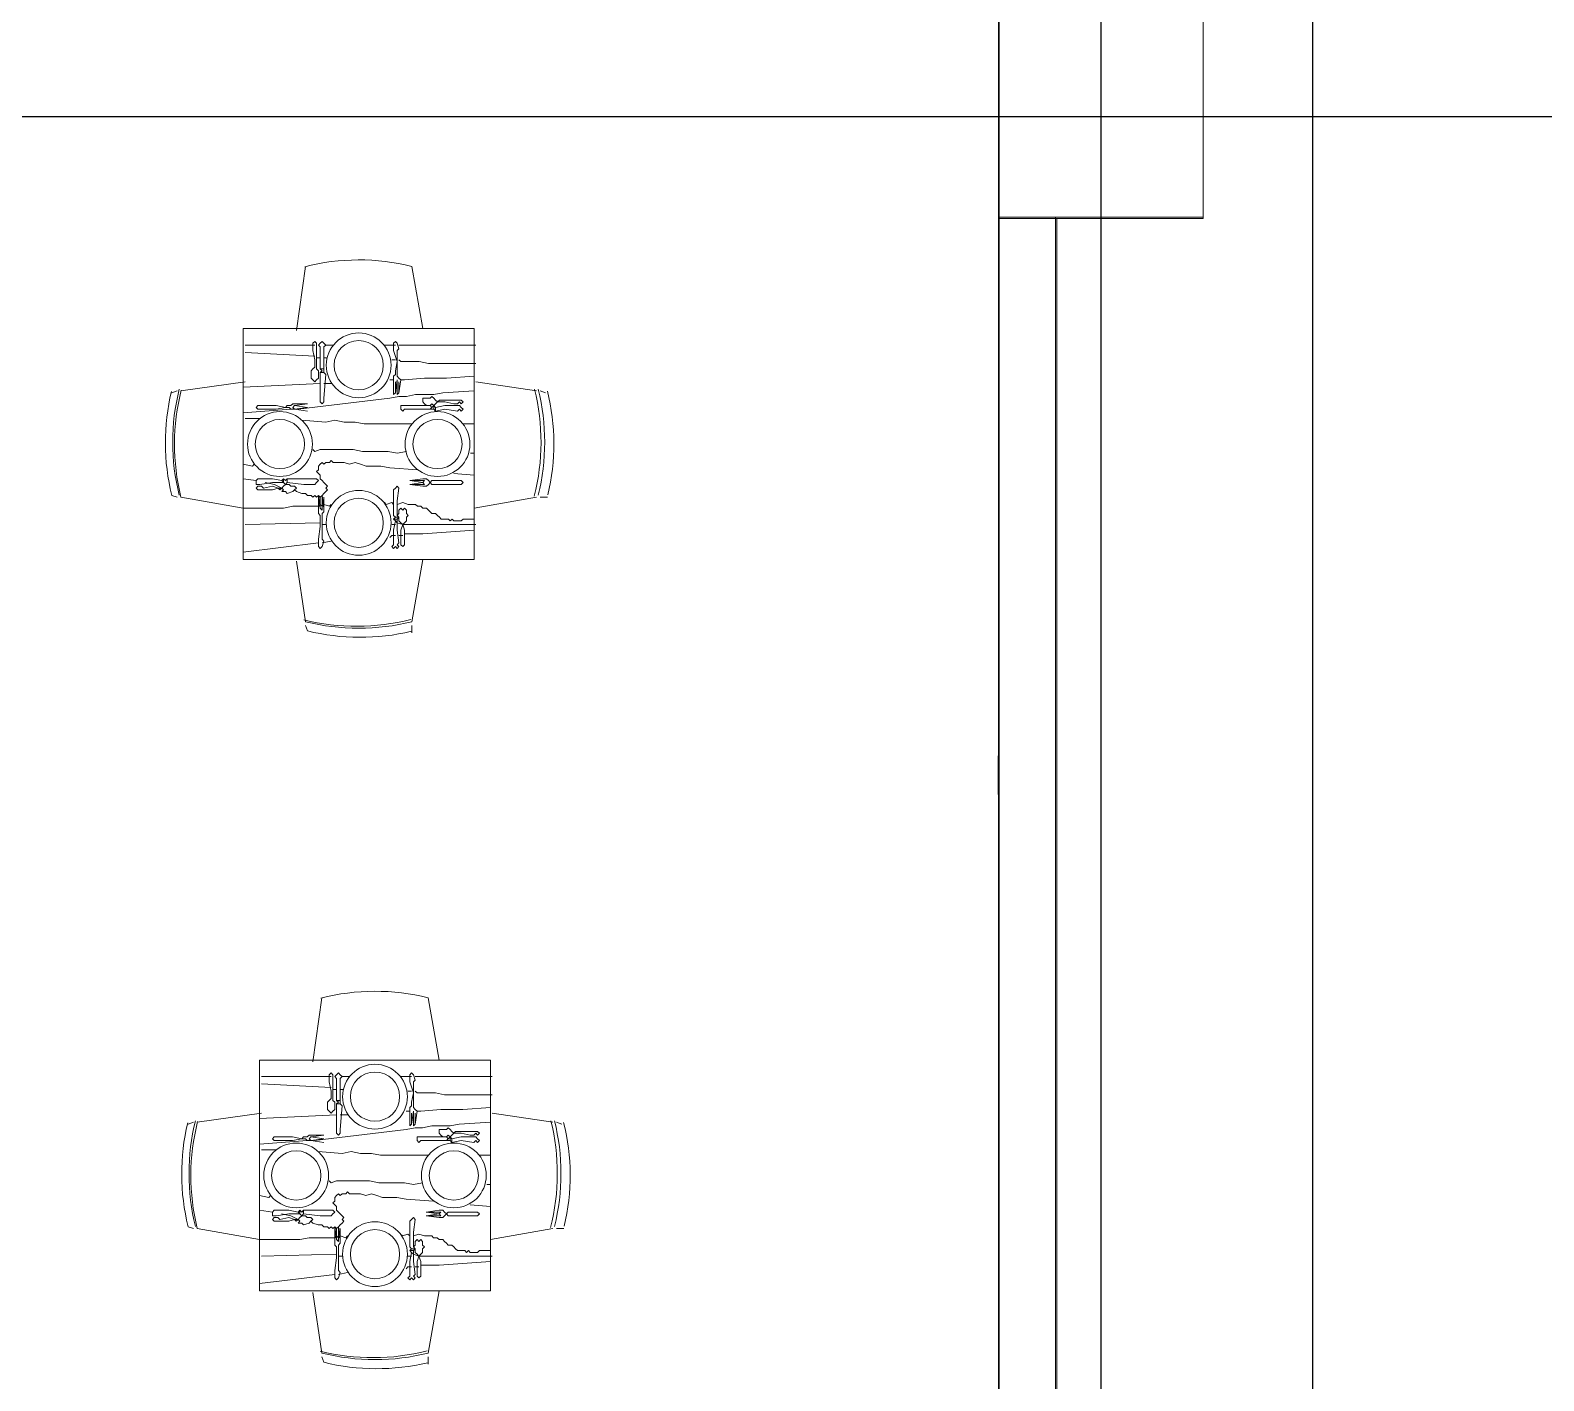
# Model space of a CAD drawing. Header units: metres. Extents: x -18745 to 220762, y -1579758 to -1356048.
# Drawn here: x 105029 to 108964, y -1385426 to -1381913 of the extents above; entities that cross this region are included whole.
import ezdxf

# ---------------------------------------------------------------- set-up
doc = ezdxf.new("R2010")
doc.units = ezdxf.units.M
doc.layers.get('0').update_dxf_attribs({"lineweight": 0})
for name, color, linetype in [('A-100 - Copy$0$axes', 8, 'Continuous'), ('A-100 - Copy$0$PDF2_Geometry', 8, 'Continuous'), ('A-100 - Copy$0$PDF_Geometry', 8, 'Continuous')]:
    doc.layers.add(name, color=color, linetype=linetype)
doc.layers.add('A-100 - Copy$0$Structure', color=8, linetype='Continuous', lineweight=9)
doc.layers.add('A-100 - Copy$0$Walls', color=8, linetype='Continuous', lineweight=0)

# ---------------------------------------------------------------- blocks, each defined once
blk = doc.blocks.new('A-100 - Copy$0$A$C02230961')
at = {"layer": 'A-100 - Copy$0$PDF2_Geometry', "lineweight": 5, "elevation": -2.4}
for points in [[(5127, -15836.1, -0.124036), (5405.6, -15835.2), (5434.2, -15997.2)], [(4780.4, -16160.4, 0.120122), (4781.5, -16430.8), (4795.8, -16435.5)], [(4806.2, -16156.9, 0.124036), (4805.3, -16435.5), (4967.3, -16464.1), (4986.3, -16464.1), (5014.9, -16464.1), (5043.5, -16464.1), (5072.1, -16464.1), (5095.9, -16459.3), (5124.5, -16459.3), (5143.5, -16459.3), (5162.6, -16459.3), (5167.4, -16454.6), (5172.1, -16459.3), (5176.9, -16454.6), (5191.2, -16459.3), (5196, -16454.6)], [(5434.2, -16597.5), (5405.6, -16759.5, -0.122576), (5129.3, -16759.5), (5105.4, -16602.3)], [(5404.4, -16784.4, -0.120122), (5134, -16783.3), (5129.3, -16769)], [(5169.4, -17738.5, -0.124036), (5448, -17737.6), (5476.6, -17899.5)], [(4822.8, -18062.7, 0.120122), (4823.9, -18333.1), (4838.1, -18337.9)], [(4848.6, -18059.3, 0.124036), (4847.7, -18337.9), (5009.7, -18366.5), (5028.7, -18366.5), (5057.3, -18366.5), (5085.9, -18366.5), (5114.5, -18366.5), (5138.3, -18361.7), (5166.9, -18361.7), (5185.9, -18361.7), (5205, -18361.7), (5209.8, -18356.9), (5214.5, -18361.7), (5219.3, -18356.9), (5233.6, -18361.7), (5238.4, -18356.9)], [(5476.6, -18499.9), (5448, -18661.8, -0.122576), (5171.7, -18661.8), (5147.8, -18504.6)], [(5446.8, -18686.8, -0.120122), (5176.4, -18685.7), (5171.7, -18671.4)]]:
    blk.add_lwpolyline(points, format="xyb", dxfattribs=at)
for points in [[(5105.4, -16002), (5129.3, -15835.2)], [(5153.1, -16040.1), (4972, -16040.1)], [(5153.1, -16030.6), (5153.1, -16030.6)], [(5153.1, -16030.6), (5153.1, -16030.6)], [(5157.8, -16035.3), (5157.8, -16035.3)], [(5167.4, -16111.5), (5167.4, -16149.7), (5167.4, -16187.8), (5172.1, -16192.5), (5176.9, -16187.8), (5176.9, -16178.2), (5181.7, -16116.3), (5176.9, -16111.5), (5167.4, -16111.5), (5172.1, -16106.8), (5167.4, -16102), (5167.4, -16073.4), (5167.4, -16044.8), (5162.6, -16040.1), (5167.4, -16035.3), (5172.1, -16030.6), (5176.9, -16035.3), (5181.7, -16040.1), (5176.9, -16044.8), (5176.9, -16073.4), (5176.9, -16102), (5176.9, -16111.5)], [(5162.6, -16040.1), (5162.6, -16040.1)], [(5167.4, -16035.3), (5167.4, -16035.3)], [(5176.9, -16035.3), (5176.9, -16035.3)], [(5176.9, -16035.3), (5176.9, -16035.3)], [(5200.7, -16040.1), (5181.7, -16040.1)], [(5362.7, -16040.1), (5334.1, -16040.1)], [(5362.7, -16030.6), (5362.7, -16030.6)], [(5367.5, -16035.3), (5362.7, -16030.6)], [(5367.5, -16035.3), (5367.5, -16035.3)], [(5367.5, -16035.3), (5367.5, -16035.3)], [(5572.3, -16040.1), (5372.2, -16040.1)], [(5153.1, -16068.7), (4972, -16059.1)], [(5167.4, -16073.4), (5157.8, -16073.4)], [(5157.8, -16092.5), (5157.8, -16092.5)], [(5186.4, -16073.4), (5176.9, -16073.4)], [(5362.7, -16078.2), (5353.2, -16078.2)], [(5572.3, -16087.7), (5448.5, -16087.7), (5424.6, -16083), (5396.1, -16083), (5377, -16083), (5372.2, -16078.2)], [(5148.3, -16102), (5148.3, -16102)], [(5148.3, -16130.6), (5148.3, -16130.6)], [(5153.1, -16097.3), (5153.1, -16097.3)], [(5153.1, -16097.3), (5153.1, -16097.3)], [(5157.8, -16102), (5157.8, -16102)], [(5157.8, -16102), (5157.8, -16102)], [(5157.8, -16130.6), (5157.8, -16130.6)], [(5162.6, -16106.8), (5162.6, -16106.8)], [(5176.9, -16102), (5167.4, -16102), (5176.9, -16102)], [(5167.4, -16102), (5167.4, -16102)], [(5167.4, -16111.5), (5167.4, -16111.5)], [(5176.9, -16102), (5176.9, -16102)], [(5176.9, -16111.5), (5176.9, -16111.5)], [(5357.9, -16130.6), (5348.4, -16130.6)], [(5357.9, -16121.1), (5357.9, -16121.1)], [(5362.7, -16116.3), (5362.7, -16116.3)], [(5367.5, -16111.5), (5367.5, -16111.5)], [(5367.5, -16130.6), (5367.5, -16130.6)], [(5367.5, -16130.6), (5367.5, -16130.6)], [(5372.2, -16125.8), (5372.2, -16125.8)], [(5567.6, -16121.1), (5496.1, -16125.8), (5438.9, -16125.8), (5386.5, -16130.6), (5377, -16130.6)], [(4795.8, -16159.2), (4781.5, -16164)], [(4972, -16135.4), (4805.3, -16159.2)], [(5167.4, -16140.1), (4967.3, -16149.7)], [(5567.6, -16159.2), (5486.6, -16164), (5462.8, -16168.7), (5434.2, -16168.7), (5415.1, -16168.7), (5391.3, -16173.5), (5372.2, -16173.5), (5348.4, -16178.2), (5110.2, -16206.8)], [(5196, -16140.1), (5176.9, -16140.1)], [(5362.7, -16135.4), (5362.7, -16135.4)], [(5362.7, -16164), (5362.7, -16164)], [(5372.2, -16135.4), (5372.2, -16135.4)], [(5372.2, -16164), (5372.2, -16164)], [(5729.6, -16159.2), (5572.3, -16135.4)], [(5753.4, -16164), (5739.1, -16159.2)], [(5091.1, -16206.8), (4967.3, -16216.4)], [(5000.6, -16202.1), (5000.6, -16202.1)], [(5000.6, -16202.1), (5000.6, -16202.1)], [(5000.6, -16202.1), (5000.6, -16202.1)], [(5005.4, -16197.3), (5005.4, -16197.3)], [(5086.4, -16202.1), (5086.4, -16202.1)], [(5091.1, -16197.3), (5091.1, -16197.3)], [(5091.1, -16206.8), (5091.1, -16206.8)], [(5100.7, -16197.3), (5100.7, -16197.3)], [(5100.7, -16206.8), (5100.7, -16206.8)], [(5134, -16192.5), (5134, -16192.5)], [(5134, -16202.1), (5134, -16202.1)], [(5134, -16202.1), (5134, -16202.1)], [(5134, -16211.6), (5134, -16211.6)], [(5167.4, -16187.8), (5167.4, -16187.8)], [(5176.9, -16187.8), (5176.9, -16187.8)], [(5458, -16202.1), (5453.2, -16197.3), (5415.1, -16197.3), (5377, -16197.3), (5377, -16206.8), (5381.8, -16211.6), (5386.5, -16206.8), (5453.2, -16206.8)], [(5377, -16197.3), (5377, -16197.3)], [(5377, -16206.8), (5377, -16206.8)], [(5434.2, -16178.2), (5434.2, -16178.2)], [(5434.2, -16187.8), (5434.2, -16187.8)], [(5453.2, -16206.8), (5453.2, -16206.8)], [(5462.8, -16206.8), (5467.5, -16211.6), (5491.3, -16206.8), (5524.7, -16211.6), (5529.5, -16206.8), (5534.2, -16211.6), (5539, -16206.8), (5534.2, -16202.1), (5529.5, -16197.3), (5491.3, -16197.3), (5467.5, -16202.1), (5462.8, -16197.3)], [(5462.8, -16197.3), (5462.8, -16197.3)], [(5462.8, -16206.8), (5462.8, -16206.8)], [(5467.5, -16183), (5467.5, -16183)], [(5467.5, -16183), (5467.5, -16183)], [(5467.5, -16192.5), (5467.5, -16192.5)], [(5467.5, -16211.6), (5467.5, -16202.1)], [(5472.3, -16187.8), (5472.3, -16187.8)], [(5529.5, -16197.3), (5529.5, -16197.3)], [(5529.5, -16197.3), (5529.5, -16197.3)], [(5534.2, -16183), (5534.2, -16183)], [(5534.2, -16183), (5534.2, -16183)], [(5534.2, -16202.1), (5534.2, -16202.1)], [(5534.2, -16211.6), (5534.2, -16211.6)], [(5010.1, -16230.7), (4972, -16230.7)], [(5405.6, -16244.9), (5377, -16244.9), (5338.9, -16244.9), (5310.3, -16244.9), (5281.7, -16244.9), (5257.9, -16240.2), (5229.3, -16240.2), (5205.5, -16235.4), (5181.7, -16240.2), (5119.7, -16235.4)], [(5567.6, -16244.9), (5539, -16244.9)], [(5391.3, -16316.4), (5367.5, -16321.2), (5343.7, -16316.4), (5324.6, -16316.4), (5296, -16316.4), (5277, -16316.4), (5253.1, -16311.6), (5234.1, -16311.6), (5215, -16311.6), (5196, -16311.6), (5186.4, -16311.6), (5167.4, -16311.6), (5153.1, -16316.4), (5148.3, -16311.6)], [(5567.6, -16321.2), (5558, -16321.2)], [(4995.9, -16349.8), (4991.1, -16354.5), (4967.3, -16349.8)], [(5419.9, -16364.1), (5348.4, -16359.3), (5324.6, -16354.5), (5305.5, -16354.5), (5286.5, -16354.5), (5272.2, -16349.8), (5257.9, -16345), (5243.6, -16349.8), (5229.3, -16345), (5219.8, -16345), (5210.3, -16345), (5200.7, -16345), (5196, -16340.2), (5191.2, -16345), (5181.7, -16345), (5176.9, -16349.8), (5172.1, -16345), (5167.4, -16349.8), (5162.6, -16354.5), (5162.6, -16364.1), (5157.8, -16368.8), (5162.6, -16373.6), (5167.4, -16378.4), (5167.4, -16387.9), (5172.1, -16392.6), (5176.9, -16397.4), (5181.7, -16402.2), (5186.4, -16406.9), (5181.7, -16411.7), (5186.4, -16416.5), (5181.7, -16421.2), (5176.9, -16426), (5172.1, -16430.8), (5167.4, -16435.5), (5162.6, -16430.8), (5157.8, -16435.5), (5153.1, -16430.8), (5148.3, -16435.5), (5143.5, -16430.8), (5134, -16430.8), (5129.3, -16426), (5119.7, -16426), (5105.4, -16421.2), (5100.7, -16416.5)], [(5000.6, -16392.6), (4967.3, -16387.9)], [(5000.6, -16402.2), (5000.6, -16402.2)], [(5000.6, -16402.2), (5000.6, -16402.2)], [(5005.4, -16387.9), (5005.4, -16387.9)], [(5005.4, -16387.9), (5005.4, -16387.9)], [(5010.1, -16402.2), (5010.1, -16402.2)], [(5067.3, -16411.7), (5048.3, -16402.2), (5024.4, -16397.4)], [(5067.3, -16392.6), (5072.1, -16397.4), (5072.1, -16387.9)], [(5072.1, -16397.4), (5072.1, -16397.4)], [(5072.1, -16406.9), (5072.1, -16406.9)], [(5081.6, -16397.4), (5124.5, -16402.2), (5153.1, -16402.2), (5157.8, -16397.4), (5162.6, -16392.6), (5157.8, -16387.9), (5148.3, -16387.9), (5081.6, -16387.9)], [(5081.6, -16387.9), (5081.6, -16387.9)], [(5081.6, -16397.4), (5081.6, -16397.4)], [(5100.7, -16406.9), (5100.7, -16406.9)], [(5157.8, -16397.4), (5157.8, -16397.4)], [(5372.2, -16487.9), (5367.5, -16483.2), (5372.2, -16478.4), (5372.2, -16468.9), (5377, -16464.1), (5381.8, -16468.9), (5386.5, -16464.1), (5391.3, -16468.9), (5391.3, -16478.4), (5396.1, -16483.2), (5391.3, -16487.9), (5391.3, -16497.5), (5386.5, -16502.2), (5381.8, -16507), (5386.5, -16521.3), (5386.5, -16549.9), (5386.5, -16559.4), (5381.8, -16564.2), (5377, -16559.4), (5377, -16549.9), (5377, -16521.3), (5381.8, -16507), (5377, -16502.2), (5372.2, -16497.5), (5372.2, -16487.9), (5367.5, -16483.2), (5367.5, -16445.1), (5372.2, -16411.7), (5367.5, -16406.9), (5362.7, -16411.7), (5357.9, -16416.5), (5357.9, -16483.2), (5362.7, -16487.9), (5372.2, -16487.9), (5367.5, -16492.7), (5367.5, -16502.2), (5367.5, -16521.3), (5372.2, -16554.6), (5367.5, -16559.4), (5372.2, -16564.2), (5367.5, -16568.9), (5362.7, -16564.2), (5357.9, -16568.9), (5353.2, -16564.2), (5357.9, -16559.4), (5357.9, -16521.3), (5362.7, -16497.5), (5357.9, -16492.7)], [(5367.5, -16406.9), (5367.5, -16406.9)], [(5400.8, -16392.6), (5400.8, -16392.6)], [(5400.8, -16392.6), (5400.8, -16392.6)], [(5400.8, -16402.2), (5400.8, -16402.2)], [(5400.8, -16402.2), (5400.8, -16402.2)], [(5434.2, -16397.4), (5434.2, -16397.4)], [(5434.2, -16397.4), (5434.2, -16397.4)], [(5448.5, -16392.6), (5448.5, -16392.6)], [(5448.5, -16402.2), (5448.5, -16402.2)], [(5567.6, -16378.4), (5515.2, -16373.6)], [(5534.2, -16392.6), (5534.2, -16392.6)], [(5534.2, -16402.2), (5534.2, -16402.2)], [(5539, -16397.4), (5539, -16397.4)], [(5539, -16397.4), (5539, -16397.4)], [(5000.6, -16411.7), (5000.6, -16411.7)], [(5000.6, -16411.7), (5000.6, -16411.7)], [(5005.4, -16416.5), (5005.4, -16416.5)], [(5067.3, -16411.7), (5067.3, -16411.7)], [(5067.3, -16411.7), (5067.3, -16411.7)], [(5076.8, -16421.2), (5076.8, -16421.2)], [(5095.9, -16421.2), (5095.9, -16421.2)], [(5167.4, -16568.9), (5162.6, -16564.2), (5162.6, -16554.6), (5162.6, -16545.1), (5167.4, -16511.8), (5167.4, -16492.7), (5167.4, -16483.2), (5162.6, -16478.4), (5162.6, -16468.9), (5162.6, -16430.8), (5167.4, -16464.1), (5167.4, -16435.5), (5167.4, -16464.1), (5172.1, -16468.9), (5172.1, -16430.8), (5176.9, -16464.1), (5176.9, -16435.5), (5176.9, -16464.1), (5176.9, -16473.6), (5172.1, -16478.4), (5172.1, -16487.9), (5172.1, -16516.5), (5172.1, -16545.1), (5176.9, -16549.9), (5172.1, -16564.2), (5167.4, -16568.9), (5172.1, -16564.2)], [(5162.6, -16430.8), (5162.6, -16430.8)], [(5167.4, -16435.5), (5167.4, -16435.5)], [(5172.1, -16430.8), (5172.1, -16430.8)], [(5176.9, -16435.5), (5176.9, -16435.5)], [(5362.7, -16411.7), (5362.7, -16411.7)], [(5567.6, -16464.1), (5729.6, -16435.5)], [(5739.1, -16435.5), (5758.2, -16435.5)], [(5162.6, -16478.4), (5162.6, -16478.4)], [(5167.4, -16464.1), (5167.4, -16464.1)], [(5167.4, -16483.2), (5167.4, -16483.2)], [(5172.1, -16468.9), (5172.1, -16468.9)], [(5172.1, -16487.9), (5172.1, -16487.9)], [(5176.9, -16464.1), (5176.9, -16464.1)], [(5176.9, -16473.6), (5176.9, -16473.6)], [(5334.1, -16449.8), (5338.9, -16454.6), (5353.2, -16449.8), (5357.9, -16454.6)], [(5367.5, -16492.7), (5357.9, -16492.7), (5362.7, -16487.9)], [(5367.5, -16454.6), (5381.8, -16449.8), (5396.1, -16454.6), (5405.6, -16454.6), (5415.1, -16454.6), (5419.9, -16459.3), (5429.4, -16459.3), (5434.2, -16464.1), (5443.7, -16464.1), (5448.5, -16468.9), (5453.2, -16473.6), (5458, -16478.4), (5467.5, -16478.4), (5472.3, -16483.2), (5477.1, -16487.9), (5481.8, -16492.7), (5491.3, -16492.7), (5500.9, -16492.7), (5505.6, -16497.5), (5510.4, -16492.7), (5515.2, -16497.5), (5524.7, -16497.5), (5534.2, -16497.5), (5539, -16492.7), (5567.6, -16492.7)], [(5167.4, -16502.2), (4972, -16507)], [(5181.7, -16507), (5172.1, -16507)], [(5362.7, -16507), (5353.2, -16507)], [(5357.9, -16492.7), (5357.9, -16492.7)], [(5572.3, -16507), (5381.8, -16507), (5367.5, -16502.2), (5362.7, -16497.5)], [(5367.5, -16492.7), (5367.5, -16492.7)], [(5372.2, -16497.5), (5372.2, -16497.5)], [(5377, -16502.2), (5377, -16502.2)], [(5377, -16502.2), (5377, -16502.2)], [(5386.5, -16502.2), (5386.5, -16502.2)], [(5386.5, -16502.2), (5386.5, -16502.2)], [(5567.6, -16521.3), (5434.2, -16530.8), (5405.6, -16530.8), (5386.5, -16530.8)], [(5391.3, -16497.5), (5391.3, -16497.5)], [(5162.6, -16554.6), (4967.3, -16578.5)], [(5196, -16549.9), (5172.1, -16554.6)], [(5172.1, -16564.2), (5172.1, -16564.2)], [(5172.1, -16564.2), (5172.1, -16564.2)], [(5362.7, -16535.6), (5353.2, -16535.6), (5348.4, -16540.3)], [(5357.9, -16559.4), (5357.9, -16559.4)], [(5381.8, -16535.6), (5372.2, -16535.6)], [(5372.2, -16564.2), (5372.2, -16564.2)], [(5381.8, -16564.2), (5381.8, -16564.2)], [(5381.8, -16564.2), (5381.8, -16564.2)], [(5381.8, -16564.2), (5381.8, -16564.2)], [(5381.8, -16564.2), (5381.8, -16564.2)], [(5381.8, -16564.2), (5381.8, -16564.2)], [(5167.4, -16568.9), (5167.4, -16568.9)], [(5405.6, -16769), (5405.6, -16788.1)], [(5147.8, -17904.3), (5171.7, -17737.6)], [(5195.5, -17942.4), (5014.4, -17942.4)], [(5195.5, -17932.9), (5195.5, -17932.9)], [(5195.5, -17932.9), (5195.5, -17932.9)], [(5200.2, -17937.7), (5200.2, -17937.7)], [(5209.8, -18013.9), (5209.8, -18052), (5209.8, -18090.1), (5214.5, -18094.9), (5219.3, -18090.1), (5219.3, -18080.6), (5224.1, -18018.7), (5219.3, -18013.9), (5209.8, -18013.9), (5214.5, -18009.1), (5209.8, -18004.4), (5209.8, -17975.8), (5209.8, -17947.2), (5205, -17942.4), (5209.8, -17937.7), (5214.5, -17932.9), (5219.3, -17937.7), (5224.1, -17942.4), (5219.3, -17947.2), (5219.3, -17975.8), (5219.3, -18004.4), (5219.3, -18013.9)], [(5205, -17942.4), (5205, -17942.4)], [(5209.8, -17937.7), (5209.8, -17937.7)], [(5219.3, -17937.7), (5219.3, -17937.7)], [(5219.3, -17937.7), (5219.3, -17937.7)], [(5243.1, -17942.4), (5224.1, -17942.4)], [(5405.1, -17942.4), (5376.5, -17942.4)], [(5405.1, -17932.9), (5405.1, -17932.9)], [(5409.9, -17937.7), (5405.1, -17932.9)], [(5409.9, -17937.7), (5409.9, -17937.7)], [(5409.9, -17937.7), (5409.9, -17937.7)], [(5614.7, -17942.4), (5414.6, -17942.4)], [(5195.5, -17971), (5014.4, -17961.5)], [(5209.8, -17975.8), (5200.2, -17975.8)], [(5228.8, -17975.8), (5219.3, -17975.8)], [(5405.1, -17980.5), (5395.6, -17980.5)], [(5614.7, -17990.1), (5490.9, -17990.1), (5467, -17985.3), (5438.5, -17985.3), (5419.4, -17985.3), (5414.6, -17980.5)], [(5190.7, -18004.4), (5190.7, -18004.4)], [(5195.5, -17999.6), (5195.5, -17999.6)], [(5195.5, -17999.6), (5195.5, -17999.6)], [(5200.2, -17994.8), (5200.2, -17994.8)], [(5200.2, -18004.4), (5200.2, -18004.4)], [(5200.2, -18004.4), (5200.2, -18004.4)], [(5205, -18009.1), (5205, -18009.1)], [(5219.3, -18004.4), (5209.8, -18004.4), (5219.3, -18004.4)], [(5209.8, -18004.4), (5209.8, -18004.4)], [(5209.8, -18013.9), (5209.8, -18013.9)], [(5219.3, -18004.4), (5219.3, -18004.4)], [(5219.3, -18013.9), (5219.3, -18013.9)], [(5400.3, -18023.4), (5400.3, -18023.4)], [(5405.1, -18018.7), (5405.1, -18018.7)], [(5409.9, -18013.9), (5409.9, -18013.9)], [(5610, -18023.4), (5538.5, -18028.2), (5481.3, -18028.2), (5428.9, -18032.9), (5419.4, -18032.9)], [(4838.1, -18061.5), (4823.9, -18066.3)], [(5014.4, -18037.7), (4847.7, -18061.5)], [(5209.8, -18042.5), (5009.7, -18052)], [(5610, -18061.5), (5529, -18066.3), (5505.2, -18071.1), (5476.6, -18071.1), (5457.5, -18071.1), (5433.7, -18075.8), (5414.6, -18075.8), (5390.8, -18080.6), (5152.6, -18109.2)], [(5190.7, -18032.9), (5190.7, -18032.9)], [(5200.2, -18032.9), (5200.2, -18032.9)], [(5238.4, -18042.5), (5219.3, -18042.5)], [(5400.3, -18032.9), (5390.8, -18032.9)], [(5405.1, -18037.7), (5405.1, -18037.7)], [(5409.9, -18032.9), (5409.9, -18032.9)], [(5409.9, -18032.9), (5409.9, -18032.9)], [(5414.6, -18028.2), (5414.6, -18028.2)], [(5414.6, -18037.7), (5414.6, -18037.7)], [(5772, -18061.5), (5614.7, -18037.7)], [(5795.8, -18066.3), (5781.5, -18061.5)], [(5047.8, -18099.6), (5047.8, -18099.6)], [(5133.5, -18099.6), (5133.5, -18099.6)], [(5143.1, -18099.6), (5143.1, -18099.6)], [(5176.4, -18094.9), (5176.4, -18094.9)], [(5209.8, -18090.1), (5209.8, -18090.1)], [(5219.3, -18090.1), (5219.3, -18090.1)], [(5405.1, -18066.3), (5405.1, -18066.3)], [(5414.6, -18066.3), (5414.6, -18066.3)], [(5500.4, -18104.4), (5495.6, -18099.6), (5457.5, -18099.6), (5419.4, -18099.6), (5419.4, -18109.2), (5424.2, -18113.9), (5428.9, -18109.2), (5495.6, -18109.2)], [(5419.4, -18099.6), (5419.4, -18099.6)], [(5476.6, -18080.6), (5476.6, -18080.6)], [(5476.6, -18090.1), (5476.6, -18090.1)], [(5505.2, -18109.2), (5509.9, -18113.9), (5533.7, -18109.2), (5567.1, -18113.9), (5571.9, -18109.2), (5576.6, -18113.9), (5581.4, -18109.2), (5576.6, -18104.4), (5571.9, -18099.6), (5533.7, -18099.6), (5509.9, -18104.4), (5505.2, -18099.6)], [(5505.2, -18099.6), (5505.2, -18099.6)], [(5509.9, -18085.4), (5509.9, -18085.4)], [(5509.9, -18085.4), (5509.9, -18085.4)], [(5509.9, -18094.9), (5509.9, -18094.9)], [(5514.7, -18090.1), (5514.7, -18090.1)], [(5571.9, -18099.6), (5571.9, -18099.6)], [(5571.9, -18099.6), (5571.9, -18099.6)], [(5576.6, -18085.4), (5576.6, -18085.4)], [(5576.6, -18085.4), (5576.6, -18085.4)], [(5133.5, -18109.2), (5009.7, -18118.7)], [(5052.5, -18133), (5014.4, -18133)], [(5043, -18104.4), (5043, -18104.4)], [(5043, -18104.4), (5043, -18104.4)], [(5043, -18104.4), (5043, -18104.4)], [(5128.8, -18104.4), (5128.8, -18104.4)], [(5133.5, -18109.2), (5133.5, -18109.2)], [(5143.1, -18109.2), (5143.1, -18109.2)], [(5448, -18147.3), (5419.4, -18147.3), (5381.3, -18147.3), (5352.7, -18147.3), (5324.1, -18147.3), (5300.3, -18142.5), (5271.7, -18142.5), (5247.9, -18137.8), (5224.1, -18142.5), (5162.1, -18137.8)], [(5176.4, -18104.4), (5176.4, -18104.4)], [(5176.4, -18104.4), (5176.4, -18104.4)], [(5176.4, -18113.9), (5176.4, -18113.9)], [(5419.4, -18109.2), (5419.4, -18109.2)], [(5495.6, -18109.2), (5495.6, -18109.2)], [(5505.2, -18109.2), (5505.2, -18109.2)], [(5509.9, -18113.9), (5509.9, -18104.4)], [(5576.6, -18104.4), (5576.6, -18104.4)], [(5576.6, -18113.9), (5576.6, -18113.9)], [(5610, -18147.3), (5581.4, -18147.3)], [(5433.7, -18218.8), (5409.9, -18223.5), (5386.1, -18218.8), (5367, -18218.8), (5338.4, -18218.8), (5319.4, -18218.8), (5295.5, -18214), (5276.5, -18214), (5257.4, -18214), (5238.4, -18214), (5228.8, -18214), (5209.8, -18214), (5195.5, -18218.8), (5190.7, -18214)], [(5038.3, -18252.1), (5033.5, -18256.9), (5009.7, -18252.1)], [(5462.3, -18266.4), (5390.8, -18261.6), (5367, -18256.9), (5347.9, -18256.9), (5328.9, -18256.9), (5314.6, -18252.1), (5300.3, -18247.3), (5286, -18252.1), (5271.7, -18247.3), (5262.2, -18247.3), (5252.6, -18247.3), (5243.1, -18247.3), (5238.4, -18242.6), (5233.6, -18247.3), (5224.1, -18247.3), (5219.3, -18252.1), (5214.5, -18247.3), (5209.8, -18252.1), (5205, -18256.9), (5205, -18266.4), (5200.2, -18271.2), (5205, -18275.9), (5209.8, -18280.7), (5209.8, -18290.2), (5214.5, -18295), (5219.3, -18299.8), (5224.1, -18304.5), (5228.8, -18309.3), (5224.1, -18314), (5228.8, -18318.8), (5224.1, -18323.6), (5219.3, -18328.3), (5214.5, -18333.1), (5209.8, -18337.9), (5205, -18333.1), (5200.2, -18337.9), (5195.5, -18333.1), (5190.7, -18337.9), (5185.9, -18333.1), (5176.4, -18333.1), (5171.7, -18328.3), (5162.1, -18328.3), (5147.8, -18323.6), (5143.1, -18318.8)], [(5610, -18223.5), (5600.4, -18223.5)], [(5043, -18295), (5009.7, -18290.2)], [(5047.8, -18290.2), (5047.8, -18290.2)], [(5047.8, -18290.2), (5047.8, -18290.2)], [(5109.7, -18295), (5114.5, -18299.8), (5114.5, -18290.2)], [(5124, -18299.8), (5166.9, -18304.5), (5195.5, -18304.5), (5200.2, -18299.8), (5205, -18295), (5200.2, -18290.2), (5190.7, -18290.2), (5124, -18290.2)], [(5124, -18290.2), (5124, -18290.2)], [(5443.2, -18295), (5443.2, -18295)], [(5443.2, -18295), (5443.2, -18295)], [(5490.9, -18295), (5490.9, -18295)], [(5610, -18280.7), (5557.6, -18275.9)], [(5576.6, -18295), (5576.6, -18295)], [(5043, -18304.5), (5043, -18304.5)], [(5043, -18304.5), (5043, -18304.5)], [(5043, -18314), (5043, -18314)], [(5043, -18314), (5043, -18314)], [(5047.8, -18318.8), (5047.8, -18318.8)], [(5052.5, -18304.5), (5052.5, -18304.5)], [(5109.7, -18314), (5090.7, -18304.5), (5066.8, -18299.8)], [(5109.7, -18314), (5109.7, -18314)], [(5109.7, -18314), (5109.7, -18314)], [(5114.5, -18299.8), (5114.5, -18299.8)], [(5114.5, -18309.3), (5114.5, -18309.3)], [(5119.2, -18323.6), (5119.2, -18323.6)], [(5124, -18299.8), (5124, -18299.8)], [(5138.3, -18323.6), (5138.3, -18323.6)], [(5143.1, -18309.3), (5143.1, -18309.3)], [(5200.2, -18299.8), (5200.2, -18299.8)], [(5209.8, -18471.3), (5205, -18466.5), (5205, -18457), (5205, -18447.4), (5209.8, -18414.1), (5209.8, -18395), (5209.8, -18385.5), (5205, -18380.7), (5205, -18371.2), (5205, -18333.1), (5209.8, -18366.5), (5209.8, -18337.9), (5209.8, -18366.5), (5214.5, -18371.2), (5214.5, -18333.1), (5219.3, -18366.5), (5219.3, -18337.9), (5219.3, -18366.5), (5219.3, -18376), (5214.5, -18380.7), (5214.5, -18390.3), (5214.5, -18418.9), (5214.5, -18447.4), (5219.3, -18452.2), (5214.5, -18466.5), (5209.8, -18471.3), (5214.5, -18466.5)], [(5205, -18333.1), (5205, -18333.1)], [(5209.8, -18337.9), (5209.8, -18337.9)], [(5214.5, -18333.1), (5214.5, -18333.1)], [(5219.3, -18337.9), (5219.3, -18337.9)], [(5414.6, -18390.3), (5409.9, -18385.5), (5414.6, -18380.7), (5414.6, -18371.2), (5419.4, -18366.5), (5424.2, -18371.2), (5428.9, -18366.5), (5433.7, -18371.2), (5433.7, -18380.7), (5438.5, -18385.5), (5433.7, -18390.3), (5433.7, -18399.8), (5428.9, -18404.6), (5424.2, -18409.3), (5428.9, -18423.6), (5428.9, -18452.2), (5428.9, -18461.7), (5424.2, -18466.5), (5419.4, -18461.7), (5419.4, -18452.2), (5419.4, -18423.6), (5424.2, -18409.3), (5419.4, -18404.6), (5414.6, -18399.8), (5414.6, -18390.3), (5409.9, -18385.5), (5409.9, -18347.4), (5414.6, -18314), (5409.9, -18309.3), (5405.1, -18314), (5400.3, -18318.8), (5400.3, -18385.5), (5405.1, -18390.3), (5414.6, -18390.3), (5409.9, -18395), (5409.9, -18404.6), (5409.9, -18423.6), (5414.6, -18457), (5409.9, -18461.7), (5414.6, -18466.5), (5409.9, -18471.3), (5405.1, -18466.5), (5400.3, -18471.3), (5395.6, -18466.5), (5400.3, -18461.7), (5400.3, -18423.6), (5405.1, -18399.8), (5400.3, -18395)], [(5405.1, -18314), (5405.1, -18314)], [(5409.9, -18309.3), (5409.9, -18309.3)], [(5443.2, -18304.5), (5443.2, -18304.5)], [(5443.2, -18304.5), (5443.2, -18304.5)], [(5476.6, -18299.8), (5476.6, -18299.8)], [(5476.6, -18299.8), (5476.6, -18299.8)], [(5490.9, -18304.5), (5490.9, -18304.5)], [(5576.6, -18304.5), (5576.6, -18304.5)], [(5581.4, -18299.8), (5581.4, -18299.8)], [(5581.4, -18299.8), (5581.4, -18299.8)], [(5610, -18366.5), (5772, -18337.9)], [(5781.5, -18337.9), (5800.6, -18337.9)], [(5209.8, -18366.5), (5209.8, -18366.5)], [(5214.5, -18371.2), (5214.5, -18371.2)], [(5219.3, -18366.5), (5219.3, -18366.5)], [(5219.3, -18376), (5219.3, -18376)], [(5376.5, -18352.2), (5381.3, -18356.9), (5395.6, -18352.2), (5400.3, -18356.9)], [(5409.9, -18356.9), (5424.2, -18352.2), (5438.5, -18356.9), (5448, -18356.9), (5457.5, -18356.9), (5462.3, -18361.7), (5471.8, -18361.7), (5476.6, -18366.5), (5486.1, -18366.5), (5490.9, -18371.2), (5495.6, -18376), (5500.4, -18380.7), (5509.9, -18380.7), (5514.7, -18385.5), (5519.5, -18390.3), (5524.2, -18395), (5533.7, -18395), (5543.3, -18395), (5548, -18399.8), (5552.8, -18395), (5557.6, -18399.8), (5567.1, -18399.8), (5576.6, -18399.8), (5581.4, -18395), (5610, -18395)], [(5209.8, -18404.6), (5014.4, -18409.3)], [(5205, -18380.7), (5205, -18380.7)], [(5209.8, -18385.5), (5209.8, -18385.5)], [(5214.5, -18390.3), (5214.5, -18390.3)], [(5224.1, -18409.3), (5214.5, -18409.3)], [(5405.1, -18409.3), (5395.6, -18409.3)], [(5409.9, -18395), (5400.3, -18395), (5405.1, -18390.3)], [(5400.3, -18395), (5400.3, -18395)], [(5614.7, -18409.3), (5424.2, -18409.3), (5409.9, -18404.6), (5405.1, -18399.8)], [(5409.9, -18395), (5409.9, -18395)], [(5414.6, -18399.8), (5414.6, -18399.8)], [(5419.4, -18404.6), (5419.4, -18404.6)], [(5419.4, -18404.6), (5419.4, -18404.6)], [(5428.9, -18404.6), (5428.9, -18404.6)], [(5428.9, -18404.6), (5428.9, -18404.6)], [(5433.7, -18399.8), (5433.7, -18399.8)], [(5238.4, -18452.2), (5214.5, -18457)], [(5405.1, -18437.9), (5395.6, -18437.9), (5390.8, -18442.7)], [(5424.2, -18437.9), (5414.6, -18437.9)], [(5610, -18423.6), (5476.6, -18433.2), (5448, -18433.2), (5428.9, -18433.2)], [(5205, -18457), (5009.7, -18480.8)], [(5209.8, -18471.3), (5209.8, -18471.3)], [(5214.5, -18466.5), (5214.5, -18466.5)], [(5214.5, -18466.5), (5214.5, -18466.5)], [(5400.3, -18461.7), (5400.3, -18461.7)], [(5414.6, -18466.5), (5414.6, -18466.5)], [(5424.2, -18466.5), (5424.2, -18466.5)], [(5424.2, -18466.5), (5424.2, -18466.5)], [(5424.2, -18466.5), (5424.2, -18466.5)], [(5424.2, -18466.5), (5424.2, -18466.5)], [(5424.2, -18466.5), (5424.2, -18466.5)], [(5448, -18671.4), (5448, -18690.4)]]:
    blk.add_lwpolyline(points, dxfattribs=at)
for points in [[(4967.3, -15997.2), (4967.3, -16597.5), (5567.6, -16597.5), (5567.6, -15997.2)], [(5143.5, -16106.8), (5148.3, -16102), (5153.1, -16097.3), (5153.1, -16087.7), (5153.1, -16078.2), (5148.3, -16054.4), (5148.3, -16044.8), (5148.3, -16035.3), (5153.1, -16030.6), (5157.8, -16035.3), (5157.8, -16044.8), (5157.8, -16054.4), (5157.8, -16073.4), (5157.8, -16092.5), (5157.8, -16102), (5162.6, -16106.8), (5162.6, -16116.3), (5162.6, -16125.8), (5157.8, -16130.6), (5153.1, -16135.4), (5148.3, -16130.6), (5143.5, -16125.8), (5143.5, -16116.3)], [(5362.7, -16135.4), (5362.7, -16164), (5357.9, -16168.7), (5357.9, -16130.6), (5357.9, -16121.1), (5362.7, -16116.3), (5362.7, -16106.8), (5367.5, -16083), (5357.9, -16054.4), (5357.9, -16044.8), (5357.9, -16035.3), (5362.7, -16030.6), (5367.5, -16035.3), (5372.2, -16049.6), (5367.5, -16054.4), (5367.5, -16083), (5367.5, -16111.5), (5367.5, -16121.1), (5372.2, -16125.8), (5377, -16130.6), (5372.2, -16164), (5372.2, -16135.4), (5372.2, -16164), (5367.5, -16168.7), (5367.5, -16130.6), (5362.7, -16164)], [(5458, -16173.5), (5462.8, -16178.2), (5467.5, -16183), (5472.3, -16187.8), (5477.1, -16183), (5496.1, -16183), (5515.2, -16183), (5524.7, -16183), (5534.2, -16183), (5539, -16187.8), (5534.2, -16192.5), (5529.5, -16187.8), (5524.7, -16192.5), (5515.2, -16192.5), (5491.3, -16187.8), (5481.8, -16187.8), (5472.3, -16187.8), (5467.5, -16192.5), (5462.8, -16197.3), (5458, -16192.5), (5453.2, -16197.3), (5443.7, -16197.3), (5438.9, -16192.5), (5434.2, -16187.8), (5434.2, -16178.2), (5443.7, -16178.2), (5453.2, -16178.2)], [(5000.6, -16202.1), (5005.4, -16197.3), (5014.9, -16197.3), (5024.4, -16197.3), (5053, -16197.3), (5076.8, -16202.1), (5053, -16206.8), (5024.4, -16206.8), (5014.9, -16206.8), (5005.4, -16206.8)], [(5091.1, -16206.8), (5086.4, -16202.1), (5076.8, -16202.1), (5081.6, -16197.3), (5091.1, -16197.3), (5095.9, -16192.5), (5105.4, -16192.5), (5134, -16192.5), (5100.7, -16197.3), (5134, -16202.1), (5100.7, -16206.8), (5134, -16211.6), (5100.7, -16206.8)], [(5100.7, -16206.8), (5134, -16202.1), (5100.7, -16197.3), (5095.9, -16202.1)], [(5462.8, -16206.8), (5453.2, -16206.8), (5458, -16202.1), (5462.8, -16197.3)], [(5076.8, -16392.6), (5081.6, -16387.9), (5081.6, -16397.4), (5076.8, -16402.2), (5072.1, -16397.4), (5043.5, -16397.4), (5010.1, -16402.2), (5000.6, -16402.2), (5000.6, -16392.6), (5005.4, -16387.9), (5014.9, -16387.9), (5043.5, -16387.9), (5067.3, -16392.6), (5072.1, -16387.9)], [(5081.6, -16426), (5076.8, -16421.2), (5067.3, -16421.2), (5072.1, -16416.5), (5067.3, -16411.7), (5062.6, -16416.5), (5057.8, -16411.7), (5043.5, -16416.5), (5024.4, -16416.5), (5014.9, -16416.5), (5005.4, -16416.5), (5000.6, -16411.7), (5005.4, -16406.9), (5014.9, -16406.9), (5019.7, -16411.7), (5043.5, -16406.9), (5057.8, -16411.7), (5067.3, -16411.7), (5072.1, -16406.9), (5076.8, -16402.2), (5086.4, -16402.2), (5091.1, -16406.9), (5100.7, -16406.9), (5105.4, -16411.7), (5100.7, -16416.5), (5095.9, -16421.2)], [(5448.5, -16392.6), (5453.2, -16397.4), (5448.5, -16402.2), (5443.7, -16406.9), (5434.2, -16406.9), (5400.8, -16402.2), (5434.2, -16397.4), (5400.8, -16392.6), (5434.2, -16387.9), (5443.7, -16387.9)], [(5438.9, -16392.6), (5434.2, -16397.4), (5400.8, -16392.6)], [(5400.8, -16402.2), (5438.9, -16402.2), (5434.2, -16397.4)], [(5534.2, -16392.6), (5539, -16397.4), (5534.2, -16402.2), (5524.7, -16402.2), (5515.2, -16402.2), (5486.6, -16402.2), (5458, -16402.2), (5453.2, -16397.4), (5458, -16392.6), (5486.6, -16392.6), (5515.2, -16392.6), (5524.7, -16392.6)], [(5009.7, -17899.5), (5009.7, -18499.9), (5610, -18499.9), (5610, -17899.5)], [(5185.9, -18009.1), (5190.7, -18004.4), (5195.5, -17999.6), (5195.5, -17990.1), (5195.5, -17980.5), (5190.7, -17956.7), (5190.7, -17947.2), (5190.7, -17937.7), (5195.5, -17932.9), (5200.2, -17937.7), (5200.2, -17947.2), (5200.2, -17956.7), (5200.2, -17975.8), (5200.2, -17994.8), (5200.2, -18004.4), (5205, -18009.1), (5205, -18018.7), (5205, -18028.2), (5200.2, -18032.9), (5195.5, -18037.7), (5190.7, -18032.9), (5185.9, -18028.2), (5185.9, -18018.7)], [(5405.1, -18037.7), (5405.1, -18066.3), (5400.3, -18071.1), (5400.3, -18032.9), (5400.3, -18023.4), (5405.1, -18018.7), (5405.1, -18009.1), (5409.9, -17985.3), (5400.3, -17956.7), (5400.3, -17947.2), (5400.3, -17937.7), (5405.1, -17932.9), (5409.9, -17937.7), (5414.6, -17952), (5409.9, -17956.7), (5409.9, -17985.3), (5409.9, -18013.9), (5409.9, -18023.4), (5414.6, -18028.2), (5419.4, -18032.9), (5414.6, -18066.3), (5414.6, -18037.7), (5414.6, -18066.3), (5409.9, -18071.1), (5409.9, -18032.9), (5405.1, -18066.3)], [(5043, -18104.4), (5047.8, -18099.6), (5057.3, -18099.6), (5066.8, -18099.6), (5095.4, -18099.6), (5119.2, -18104.4), (5095.4, -18109.2), (5066.8, -18109.2), (5057.3, -18109.2), (5047.8, -18109.2)], [(5133.5, -18109.2), (5128.8, -18104.4), (5119.2, -18104.4), (5124, -18099.6), (5133.5, -18099.6), (5138.3, -18094.9), (5147.8, -18094.9), (5176.4, -18094.9), (5143.1, -18099.6), (5176.4, -18104.4), (5143.1, -18109.2), (5176.4, -18113.9), (5143.1, -18109.2)], [(5143.1, -18109.2), (5176.4, -18104.4), (5143.1, -18099.6), (5138.3, -18104.4)], [(5500.4, -18075.8), (5505.2, -18080.6), (5509.9, -18085.4), (5514.7, -18090.1), (5519.5, -18085.4), (5538.5, -18085.4), (5557.6, -18085.4), (5567.1, -18085.4), (5576.6, -18085.4), (5581.4, -18090.1), (5576.6, -18094.9), (5571.9, -18090.1), (5567.1, -18094.9), (5557.6, -18094.9), (5533.7, -18090.1), (5524.2, -18090.1), (5514.7, -18090.1), (5509.9, -18094.9), (5505.2, -18099.6), (5500.4, -18094.9), (5495.6, -18099.6), (5486.1, -18099.6), (5481.3, -18094.9), (5476.6, -18090.1), (5476.6, -18080.6), (5486.1, -18080.6), (5495.6, -18080.6)], [(5505.2, -18109.2), (5495.6, -18109.2), (5500.4, -18104.4), (5505.2, -18099.6)], [(5119.2, -18295), (5124, -18290.2), (5124, -18299.8), (5119.2, -18304.5), (5114.5, -18299.8), (5085.9, -18299.8), (5052.5, -18304.5), (5043, -18304.5), (5043, -18295), (5047.8, -18290.2), (5057.3, -18290.2), (5085.9, -18290.2), (5109.7, -18295), (5114.5, -18290.2)], [(5490.9, -18295), (5495.6, -18299.8), (5490.9, -18304.5), (5486.1, -18309.3), (5476.6, -18309.3), (5443.2, -18304.5), (5476.6, -18299.8), (5443.2, -18295), (5476.6, -18290.2), (5486.1, -18290.2)], [(5481.3, -18295), (5476.6, -18299.8), (5443.2, -18295)], [(5576.6, -18295), (5581.4, -18299.8), (5576.6, -18304.5), (5567.1, -18304.5), (5557.6, -18304.5), (5529, -18304.5), (5500.4, -18304.5), (5495.6, -18299.8), (5500.4, -18295), (5529, -18295), (5557.6, -18295), (5567.1, -18295)], [(5124, -18328.3), (5119.2, -18323.6), (5109.7, -18323.6), (5114.5, -18318.8), (5109.7, -18314), (5105, -18318.8), (5100.2, -18314), (5085.9, -18318.8), (5066.8, -18318.8), (5057.3, -18318.8), (5047.8, -18318.8), (5043, -18314), (5047.8, -18309.3), (5057.3, -18309.3), (5062.1, -18314), (5085.9, -18309.3), (5100.2, -18314), (5109.7, -18314), (5114.5, -18309.3), (5119.2, -18304.5), (5128.8, -18304.5), (5133.5, -18309.3), (5143.1, -18309.3), (5147.8, -18314), (5143.1, -18318.8), (5138.3, -18323.6)], [(5443.2, -18304.5), (5481.3, -18304.5), (5476.6, -18299.8)]]:
    blk.add_lwpolyline(points, close=True, dxfattribs=at)
at = {"layer": 'A-100 - Copy$0$PDF2_Geometry', "lineweight": 5}
for centre, radius in [((5267.4, -16092.5, -2.4), 84.3), ((5267.4, -16092.4, -2.4), 64), ((5062.6, -16297.4, -2.4), 84.3), ((5472.3, -16297.4, -2.4), 84.3), ((5062.6, -16297.3, -2.4), 64), ((5472.3, -16297.3, -2.4), 64), ((5267.4, -16502.3, -2.4), 84.3), ((5267.4, -16502.2, -2.4), 64), ((5309.8, -17994.9, -2.4), 84.3), ((5309.8, -17994.8, -2.4), 64), ((5105, -18199.7, -2.4), 84.3), ((5105, -18199.7, -2.4), 64), ((5514.7, -18199.7, -2.4), 84.3), ((5514.7, -18199.7, -2.4), 64), ((5309.8, -18404.6, -2.4), 84.3), ((5309.8, -18404.5, -2.4), 64)]:
    blk.add_circle(centre, radius, dxfattribs=at)
for centre, radius, start, end in [((5353.5, -16292.6, -2.4), 569.7, 166.0235, 193.9765), ((5172.6, -16292.6, -2.4), 568.9, 345.7114, 13.994), ((5181.3, -16292.6, -2.4), 569.7, 346.0235, 13.9765), ((5204.8, -16297.4, -2.4), 570, 346.5966, 13.97), ((5262.6, -16202.5, -2.4), 568.9, 256.006, 284.2886), ((5395.9, -18194.9, -2.4), 569.7, 166.0235, 193.9765), ((5215, -18194.9, -2.4), 568.9, 345.7114, 13.994), ((5223.7, -18194.9, -2.4), 569.7, 346.0235, 13.9765), ((5247.2, -18199.7, -2.4), 570, 346.5966, 13.97), ((5305, -18104.8, -2.4), 568.9, 256.006, 284.2886)]:
    blk.add_arc(centre, radius, start, end, dxfattribs=at)
at = {"layer": 'A-100 - Copy$0$PDF_Geometry', "lineweight": 5, "elevation": -2.4}
for points in [[(11262.7, -8355.8), (7463.2, -8355.8), (7463.2, -7978.5), (6931, -7978.5), (6931, -22687.1), (4532.3, -22687.1)], [(6931, -15706.8), (6931, -20477.1), (7079.2, -20477.1), (7079.2, -20376), (7476.7, -20376), (7476.7, -20227.8), (7079.2, -20227.8), (7079.2, -15706.8)]]:
    blk.add_lwpolyline(points, dxfattribs=at)
blk.add_lwpolyline([(6931, -15706.8), (7463.2, -15706.8), (7463.2, -15181.2), (6931, -15181.2)], close=True, dxfattribs=at)
at = {"layer": 'A-100 - Copy$0$PDF_Geometry', "lineweight": 25, "elevation": -2.4}
blk.add_lwpolyline([(6931, -17209.3), (6931, -17108.2)], dxfattribs=at)
at = {"layer": 'A-100 - Copy$0$Structure', "elevation": -4.7}
blk.add_lwpolyline([(6933, -15710.9), (7463, -15710.9), (7463, -15180.9), (6933, -15180.9)], close=True, dxfattribs=at)
at = {"layer": 'A-100 - Copy$0$Walls', "elevation": -4.7}
blk.add_lwpolyline([(6933, -15710.9), (6933, -20480.9), (7083, -20480.9), (7083, -20380.9), (7478, -20380.9), (7478, -20230.9), (7083, -20230.9), (7083, -15710.9)], dxfattribs=at)
blk = doc.blocks.new('A-100 - Copy')
at = {"layer": 'A-100 - Copy$0$axes'}
for p, q in [((107813.3, -1477297.4, 0), (107813.3, -1366691.8, 0)), ((108363.3, -1477297.4, 0), (108363.3, -1366691.8, 0)), ((119073.3, -1382137.7, 0), (95447.5, -1382137.7, 0))]:
    blk.add_line(p, q, dxfattribs=at)
at = {"layer": 'A-100 - Copy$0$Structure', "elevation": -2.4}
blk.add_lwpolyline([(107548.3, -1382402.7), (108078.3, -1382402.7), (108078.3, -1381872.7), (107548.3, -1381872.7)], close=True, dxfattribs=at)
at = {"layer": 'A-100 - Copy$0$Walls', "elevation": -2.4}
blk.add_lwpolyline([(107548.3, -1382402.7), (107548.3, -1387172.7), (107698.3, -1387172.7), (107698.3, -1387072.7), (108093.3, -1387072.7), (108093.3, -1386922.7), (107698.3, -1386922.7), (107698.3, -1382402.7)], dxfattribs=at)
blk.add_blockref('A-100 - Copy$0$A$C02230961', (100615.3, -1366691.8, 2.4))

msp = doc.modelspace()

# ---------------------------------------------------------------- block references
msp.add_blockref('A-100 - Copy', (0, 0))

doc.saveas('drawing.dxf')
